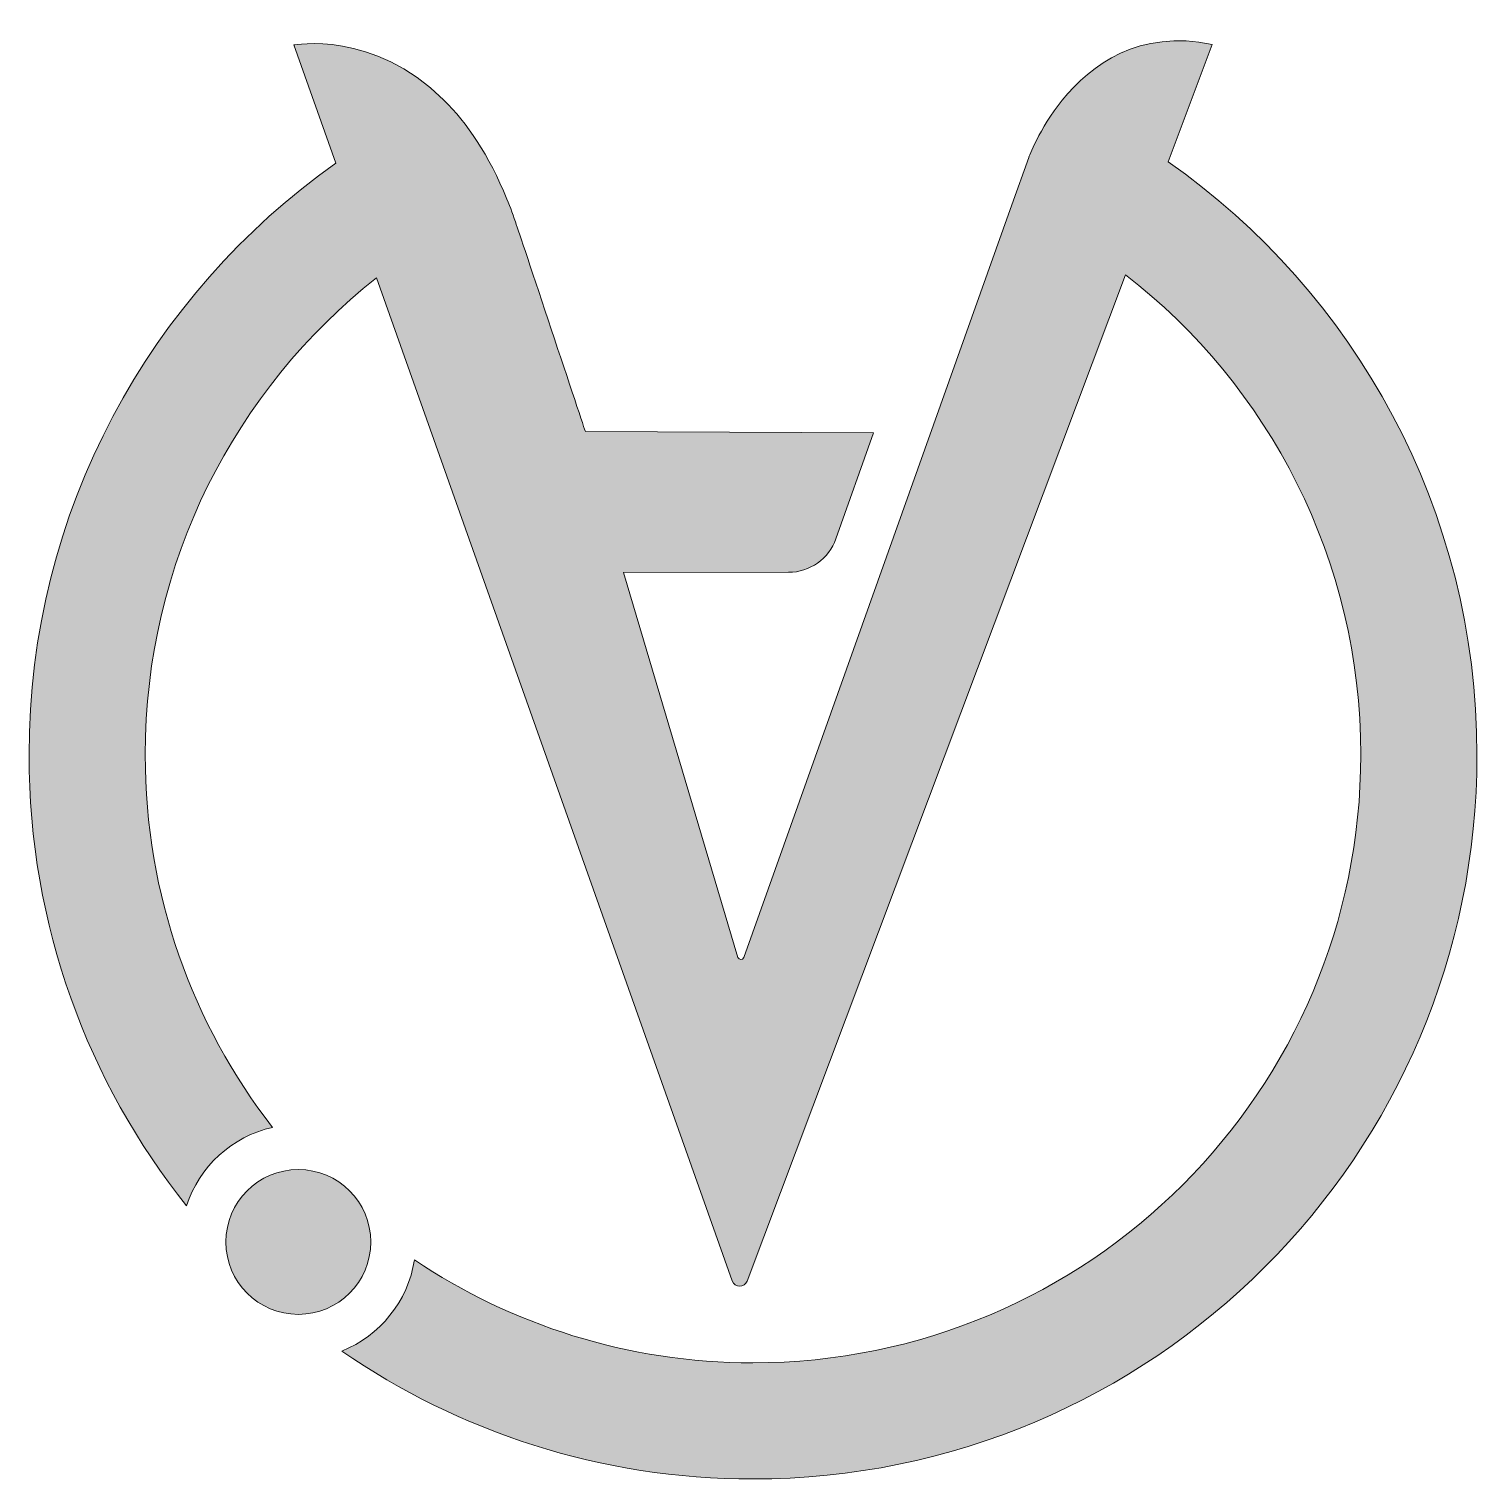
# Model space of a CAD drawing. Header units: centimetres. Extents: x 0.2 to 4.54, y -8.01 to -2.59.
# Drawn here: x 1.622 to 2.397, y -7.17 to -6.394 of the extents above; entities that cross this region are included whole.
import ezdxf

# ---------------------------------------------------------------- set-up
doc = ezdxf.new("R2010")
doc.units = ezdxf.units.CM
doc.header["$MEASUREMENT"] = 0
doc.layers.add('Camada 1', color=7, linetype='Continuous', lineweight=0)

# ---------------------------------------------------------------- blocks, each defined once
blk = doc.blocks.new('Block_7')
at = {"layer": 'Camada 1', "true_color": 0x000000, "transparency": 33554687}
h = blk.add_hatch(color=18, dxfattribs=at)
h.dxf.hatch_style = 2
edge = h.paths.add_edge_path()
edge.add_spline(control_points=[(1.62176, -6.78261), (1.62176, -6.87394), (1.65332, -6.95787), (1.70612, -7.02412), (1.7129, -7.00311), (1.73041, -6.98694), (1.7522, -6.98207), (1.70944, -6.92697), (1.68399, -6.85777), (1.68399, -6.78261), (1.68399, -6.67901), (1.73238, -6.5867), (1.80781, -6.52708), (1.80781, -6.52708), (1.99841, -7.0643), (1.99841, -7.0643), (1.99974, -7.06804), (2.005, -7.06809), (2.00639, -7.06437), (2.00639, -7.06437), (2.20911, -6.52542), (2.20911, -6.52542), (2.28574, -6.58497), (2.33504, -6.67806), (2.33504, -6.78261), (2.33504, -6.96242), (2.1893, -7.10818), (2.00951, -7.10818), (1.94239, -7.10818), (1.87999, -7.08785), (1.82817, -7.05302), (1.82475, -7.07529), (1.80968, -7.09373), (1.78935, -7.10187), (1.85189, -7.14509), (1.92773, -7.1704), (2.00951, -7.1704), (2.22367, -7.1704), (2.39728, -6.99679), (2.39728, -6.78261), (2.39728, -6.65118), (2.33189, -6.53502), (2.23187, -6.46491), (2.23187, -6.46491), (2.2555, -6.40206), (2.2555, -6.40206), (2.21635, -6.39378), (2.1905, -6.41299), (2.17519, -6.43192), (2.16269, -6.44736), (2.15719, -6.46264), (2.15719, -6.46264), (2.15719, -6.46264), (2.14815, -6.48798), (2.14815, -6.48798), (2.14815, -6.48798), (2.00456, -6.89109), (2.00456, -6.89109), (2.00405, -6.89257), (2.00191, -6.89251), (2.00147, -6.89101), (2.00147, -6.89101), (1.94012, -6.68491), (1.94012, -6.68491), (1.94012, -6.68491), (2.02851, -6.68478), (2.02851, -6.68478), (2.03995, -6.68478), (2.05013, -6.67758), (2.05396, -6.66679), (2.05396, -6.66679), (2.07405, -6.61002), (2.07405, -6.61002), (2.07405, -6.61002), (1.91972, -6.6093), (1.91972, -6.6093), (1.91972, -6.6093), (1.88335, -6.50024), (1.88291, -6.49898), (1.88128, -6.49403), (1.87955, -6.48934), (1.87771, -6.48486), (1.86808, -6.46111), (1.8563, -6.44407), (1.84402, -6.43182), (1.80618, -6.39415), (1.76356, -6.40233), (1.76356, -6.40233), (1.76356, -6.40233), (1.78603, -6.46569), (1.78603, -6.46569), (1.68667, -6.53594), (1.62176, -6.65169), (1.62176, -6.78261)], knot_values=[0, 0, 0, 0, 1, 1, 1, 2, 2, 2, 3, 3, 3, 4, 4, 4, 5, 5, 5, 6, 6, 6, 7, 7, 7, 8, 8, 8, 9, 9, 9, 10, 10, 10, 11, 11, 11, 12, 12, 12, 13, 13, 13, 14, 14, 14, 15, 15, 15, 16, 16, 16, 17, 17, 17, 18, 18, 18, 19, 19, 19, 20, 20, 20, 21, 21, 21, 22, 22, 22, 23, 23, 23, 24, 24, 24, 25, 25, 25, 26, 26, 26, 27, 27, 27, 28, 28, 28, 29, 29, 29, 30, 30, 30, 31, 31, 31, 31], degree=3, periodic=0)
h = blk.add_hatch(color=18, dxfattribs=at)
h.dxf.hatch_style = 2
edge = h.paths.add_edge_path()
edge.add_spline(control_points=[(1.72722, -7.04345), (1.72722, -7.06487), (1.74456, -7.08223), (1.76601, -7.08223), (1.78742, -7.08223), (1.80479, -7.06487), (1.80479, -7.04345), (1.80479, -7.02203), (1.78742, -7.00466), (1.76601, -7.00466), (1.74456, -7.00466), (1.72722, -7.02203), (1.72722, -7.04345)], knot_values=[0, 0, 0, 0, 1, 1, 1, 2, 2, 2, 3, 3, 3, 4, 4, 4, 4], degree=3, periodic=0)
at = {"layer": 'Camada 1'}
for points, knots in [([(1.62176, -6.78261), (1.62176, -6.87394), (1.65332, -6.95787), (1.70612, -7.02412), (1.7129, -7.00311), (1.73041, -6.98694), (1.7522, -6.98207), (1.70944, -6.92697), (1.68399, -6.85777), (1.68399, -6.78261), (1.68399, -6.67901), (1.73238, -6.5867), (1.80781, -6.52708), (1.80781, -6.52708), (1.99841, -7.0643), (1.99841, -7.0643), (1.99974, -7.06804), (2.005, -7.06809), (2.00639, -7.06437), (2.00639, -7.06437), (2.20911, -6.52542), (2.20911, -6.52542), (2.28574, -6.58497), (2.33504, -6.67806), (2.33504, -6.78261), (2.33504, -6.96242), (2.1893, -7.10818), (2.00951, -7.10818), (1.94239, -7.10818), (1.87999, -7.08785), (1.82817, -7.05302), (1.82475, -7.07529), (1.80968, -7.09373), (1.78935, -7.10187), (1.85189, -7.14509), (1.92773, -7.1704), (2.00951, -7.1704), (2.22367, -7.1704), (2.39728, -6.99679), (2.39728, -6.78261), (2.39728, -6.65118), (2.33189, -6.53502), (2.23187, -6.46491), (2.23187, -6.46491), (2.2555, -6.40206), (2.2555, -6.40206), (2.21635, -6.39378), (2.1905, -6.41299), (2.17519, -6.43192), (2.16269, -6.44736), (2.15719, -6.46264), (2.15719, -6.46264), (2.15719, -6.46264), (2.14815, -6.48798), (2.14815, -6.48798), (2.14815, -6.48798), (2.00456, -6.89109), (2.00456, -6.89109), (2.00405, -6.89257), (2.00191, -6.89251), (2.00147, -6.89101), (2.00147, -6.89101), (1.94012, -6.68491), (1.94012, -6.68491), (1.94012, -6.68491), (2.02851, -6.68478), (2.02851, -6.68478), (2.03995, -6.68478), (2.05013, -6.67758), (2.05396, -6.66679), (2.05396, -6.66679), (2.07405, -6.61002), (2.07405, -6.61002), (2.07405, -6.61002), (1.91972, -6.6093), (1.91972, -6.6093), (1.91972, -6.6093), (1.88335, -6.50024), (1.88291, -6.49898), (1.88128, -6.49403), (1.87955, -6.48934), (1.87771, -6.48486), (1.86808, -6.46111), (1.8563, -6.44407), (1.84402, -6.43182), (1.80618, -6.39415), (1.76356, -6.40233), (1.76356, -6.40233), (1.76356, -6.40233), (1.78603, -6.46569), (1.78603, -6.46569), (1.68667, -6.53594), (1.62176, -6.65169), (1.62176, -6.78261)], [0, 0, 0, 0, 1, 1, 1, 2, 2, 2, 3, 3, 3, 4, 4, 4, 5, 5, 5, 6, 6, 6, 7, 7, 7, 8, 8, 8, 9, 9, 9, 10, 10, 10, 11, 11, 11, 12, 12, 12, 13, 13, 13, 14, 14, 14, 15, 15, 15, 16, 16, 16, 17, 17, 17, 18, 18, 18, 19, 19, 19, 20, 20, 20, 21, 21, 21, 22, 22, 22, 23, 23, 23, 24, 24, 24, 25, 25, 25, 26, 26, 26, 27, 27, 27, 28, 28, 28, 29, 29, 29, 30, 30, 30, 31, 31, 31, 31]), ([(1.72722, -7.04345), (1.72722, -7.06487), (1.74456, -7.08223), (1.76601, -7.08223), (1.78742, -7.08223), (1.80479, -7.06487), (1.80479, -7.04345), (1.80479, -7.02203), (1.78742, -7.00466), (1.76601, -7.00466), (1.74456, -7.00466), (1.72722, -7.02203), (1.72722, -7.04345)], [0, 0, 0, 0, 1, 1, 1, 2, 2, 2, 3, 3, 3, 4, 4, 4, 4])]:
    blk.add_open_spline(points, degree=3, knots=knots, dxfattribs=at)
blk = doc.blocks.new('Block_4')
at = {"layer": 'Camada 1'}
blk.add_blockref('Block_7', (0, 0), dxfattribs=at)

msp = doc.modelspace()

# ---------------------------------------------------------------- block references
at = {"layer": 'Camada 1'}
msp.add_blockref('Block_4', (0, 0), dxfattribs=at)

doc.saveas('drawing.dxf')
